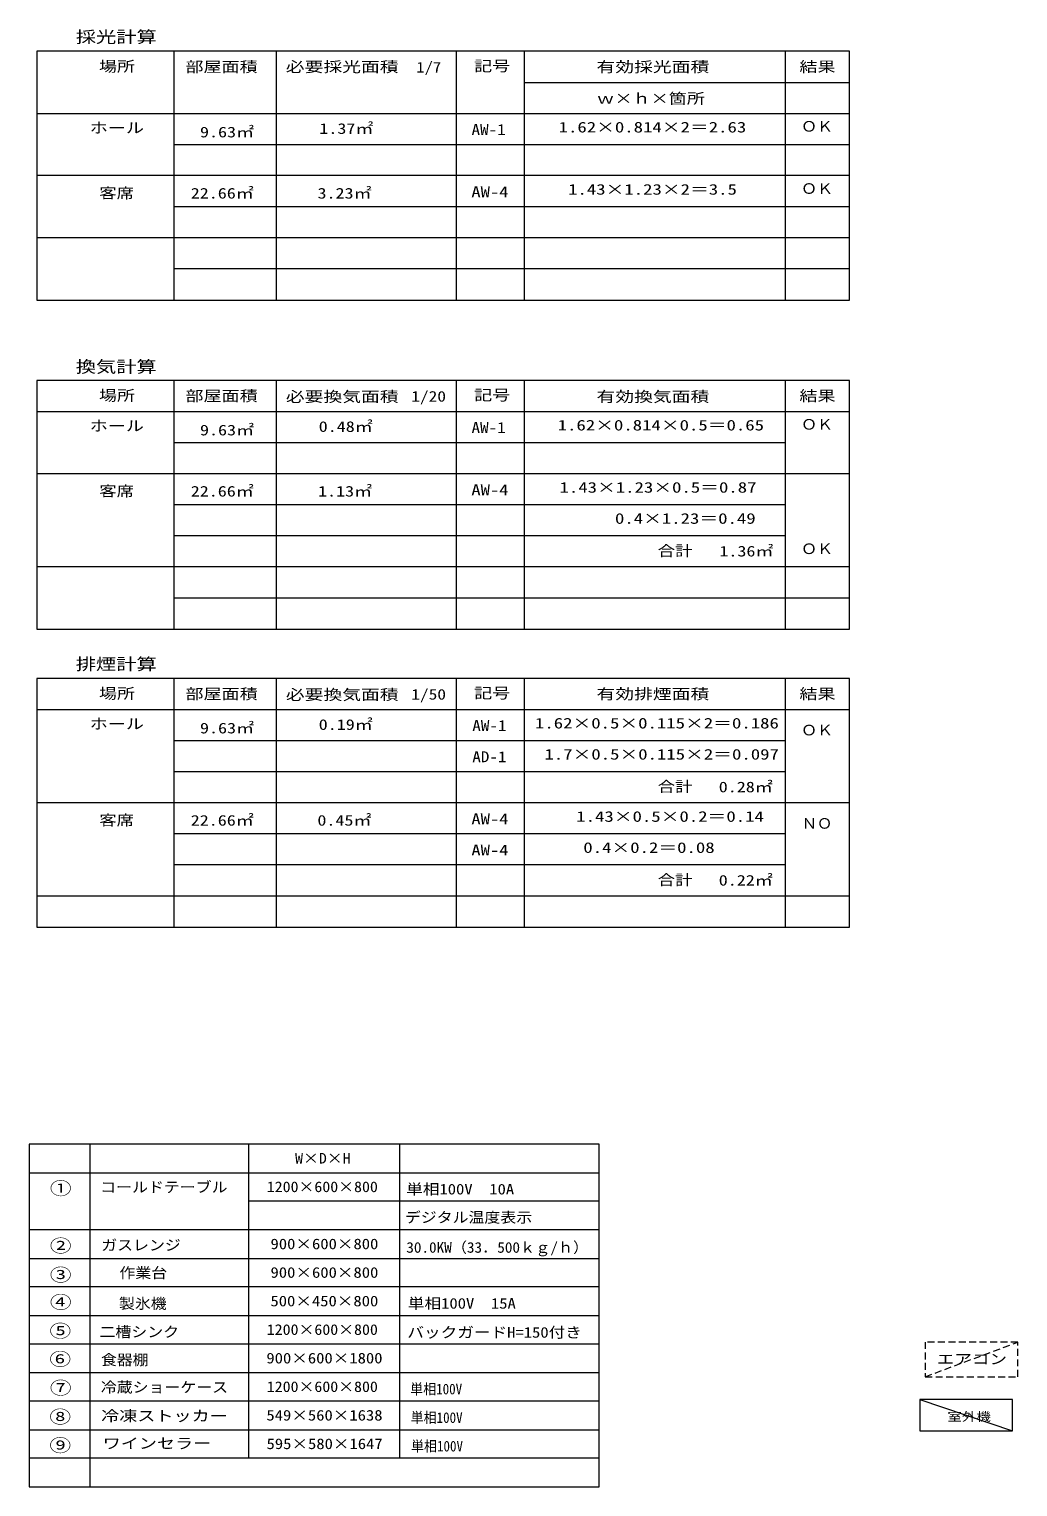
# Model space of a CAD drawing. Units: millimetres at full size, sheet at 1:50. Extents: x -32850 to 20320, y -7438 to 6543.
# Drawn here: x 11776 to 20320, y -6056 to 6543 of the extents above; entities that cross this region are included whole.
import ezdxf
from ezdxf.enums import TextEntityAlignment as Align

# ---------------------------------------------------------------- set-up
doc = ezdxf.new("R2010")
doc.units = ezdxf.units.MM
doc.header["$LTSCALE"] = 50
doc.linetypes.add('DASHED1', pattern=[1.8, 1.2, -0.6])
doc.layers.add('0-0_0', color=7, linetype='Continuous')
doc.styles.add('ＭＳ ゴシック', font='')
doc.styles.get('ＭＳ ゴシック').set_extended_font_data('MS Gothic')

msp = doc.modelspace()

# ---------------------------------------------------------------- linework, layer by layer
at = {"layer": '0-0_0'}
for p, q in [((13026.33, 6352.21), (13026.33, 4201.52)), ((13910.71, 6352.21), (13910.71, 4201.52)), ((15467.91, 6352.21), (15467.91, 4201.52)), ((16054.77, 6352.21), (16054.77, 4201.52)), ((18308.94, 6352.21), (18308.94, 4201.52)), ((16054.77, 6083.38), (18866.62, 6083.38)), ((11841.64, 5814.54), (18866.62, 5814.54)), ((13026.33, 5545.7), (18866.62, 5545.7)), ((18866.62, 5276.87), (11841.64, 5276.87)), ((18866.62, 5008.03), (13026.33, 5008.03)), ((18866.62, 4739.2), (11841.64, 4739.2)), ((18866.62, 4470.36), (13026.33, 4470.36)), ((13026.33, 3507.67), (13026.33, 1356.98)), ((13910.71, 3507.67), (13910.71, 1356.98)), ((15467.91, 3507.67), (15467.91, 1356.98)), ((16054.77, 3507.67), (16054.77, 1356.98)), ((18308.94, 3507.67), (18308.94, 1356.98)), ((11841.64, 3238.84), (18866.62, 3238.84)), ((13026.33, 2970), (18308.94, 2970)), ((18866.62, 2701.16), (11841.64, 2701.16)), ((18308.94, 2432.33), (13026.33, 2432.33)), ((18308.94, 2163.49), (13026.33, 2163.49)), ((18866.62, 1894.66), (11841.64, 1894.66)), ((18866.62, 1625.82), (13026.33, 1625.82)), ((13026.33, 931.97), (13026.33, -1218.72)), ((13910.71, 931.97), (13910.71, -1218.72)), ((15467.91, 931.97), (15467.91, -1218.72)), ((16054.77, 931.97), (16054.77, -1218.72)), ((18308.94, 931.97), (18308.94, -1218.72)), ((11841.64, 663.13), (18866.62, 663.13)), ((13026.33, 394.3), (18308.94, 394.3)), ((18308.94, 125.46), (13026.33, 125.46)), ((18866.62, -143.38), (11841.64, -143.38)), ((18308.94, -412.21), (13026.33, -412.21)), ((18308.94, -681.05), (13026.33, -681.05)), ((18866.62, -949.88), (11841.64, -949.88)), ((12299.99, -3094.26), (12299.99, -6055.76)), ((13671.59, -3094.26), (13671.59, -5808.97)), ((14977.86, -3094.26), (14977.86, -5808.97)), ((11776.29, -3341.05), (16703.66, -3341.05)), ((16703.66, -3587.84), (13671.59, -3587.84)), ((16703.66, -3834.63), (11776.29, -3834.63)), ((11776.29, -4081.43), (16703.66, -4081.43)), ((16703.66, -4328.22), (11776.29, -4328.22)), ((11776.29, -4575.01), (16703.66, -4575.01)), ((16703.66, -4821.8), (11776.29, -4821.8)), ((11776.29, -5068.59), (16703.66, -5068.59)), ((16703.66, -5315.38), (11776.29, -5315.38)), ((19473.96, -5301.27), (20273.49, -5571.27)), ((11776.29, -5562.18), (16703.66, -5562.18)), ((16703.66, -5808.97), (11776.29, -5808.97))]:
    msp.add_line(p, q, dxfattribs=at)
at = {"layer": '0-0_0', "linetype": 'DASHED1'}
msp.add_line((19520.48, -5104.01), (20320.48, -4804.01), dxfattribs=at)
at = {"layer": '0-0_0'}
for points in [[(11841.64, 4201.52), (18866.62, 4201.52), (18866.62, 6352.21), (11841.64, 6352.21)], [(11841.64, 1356.98), (18866.62, 1356.98), (18866.62, 3507.67), (11841.64, 3507.67)], [(11841.64, -1218.72), (18866.62, -1218.72), (18866.62, 931.97), (11841.64, 931.97)], [(11776.29, -6055.76), (16703.66, -6055.76), (16703.66, -3094.26), (11776.29, -3094.26)], [(19473.96, -5301.27), (19473.96, -5571.27), (20273.49, -5571.27), (20273.49, -5301.27)]]:
    msp.add_lwpolyline(points, close=True, dxfattribs=at)
at = {"layer": '0-0_0', "linetype": 'DASHED1'}
msp.add_lwpolyline([(19520.48, -5104.01), (20320.48, -5104.01), (20320.48, -4804.01), (19520.48, -4804.01)], close=True, dxfattribs=at)

# ---------------------------------------------------------------- texts
at = {"layer": '0-0_0', "style": 'ＭＳ ゴシック'}
for s, height, width, p in [('採光計算', 102.6, 1.25, (12179.02, 6394.07)), ('場所', 91.64, 1.25, (12379.38, 6148.5)), ('部屋面積', 91.64, 1.25, (13126.65, 6144.69)), ('必要採光面積', 91.64, 1.3, (13994.24, 6144.69)), ('1/7', 91.64, 1.15, (15122.04, 6140.89)), ('記号', 91.64, 1.25, (15621.66, 6151.67)), ('有効採光面積', 91.64, 1.3, (16679.1, 6144.06)), ('結果', 91.64, 1.25, (18432.88, 6145.33)), ('ｗ×ｈ×箇所', 91.64, 1.25, (16678.88, 5870.55)), ('ホール', 91.64, 1.25, (12299.43, 5617.17)), ('9.63㎡', 91.64, 1.25, (13252.69, 5580.17)), ('1.37㎡', 91.64, 1.25, (14283.93, 5610.6)), ('AW-1', 94.29, 1.15, (15599.26, 5599.53)), ('1.62×0.814×2＝2.63', 91.64, 1.3, (16352.1, 5622.66)), ('ＯＫ', 91.64, 1.1, (18447.47, 5629.86)), ('客席', 91.64, 1.2, (12382.24, 5053.51)), ('22.66㎡', 91.64, 1.25, (13172.52, 5051.72)), ('3.23㎡', 91.64, 1.25, (14268.16, 5051.72)), ('AW-4', 94.29, 1.25, (15597.81, 5061.86)), ('1.43×1.23×2＝3.5', 91.64, 1.3, (16433.6, 5084.98)), ('ＯＫ', 91.64, 1.1, (18447.47, 5092.19)), ('換気計算', 102.6, 1.25, (12178.67, 3543.84)), ('場所', 91.64, 1.25, (12379.38, 3303.96)), ('部屋面積', 91.64, 1.25, (13126.65, 3300.15)), ('必要換気面積', 91.64, 1.3, (13994.24, 3293.81)), ('1/20', 91.64, 1.2, (15079.21, 3296.35)), ('記号', 91.64, 1.25, (15621.66, 3307.13)), ('有効換気面積', 91.64, 1.3, (16679.1, 3293.81)), ('結果', 91.64, 1.25, (18432.88, 3300.79)), ('ホール', 91.64, 1.25, (12299.43, 3041.47)), ('0.48㎡', 91.64, 1.25, (14278.54, 3034.9)), ('1.62×0.814×0.5＝0.65', 91.64, 1.3, (16343.82, 3046.95)), ('ＯＫ', 91.64, 1.1, (18447.47, 3054.16)), ('9.63㎡', 91.64, 1.25, (13252.69, 3004.47)), ('AW-1', 94.29, 1.15, (15599.26, 3023.83)), ('客席', 91.64, 1.2, (12382.24, 2477.8)), ('22.66㎡', 91.64, 1.25, (13172.52, 2476.02)), ('1.13㎡', 91.64, 1.25, (14272.6, 2476.02)), ('AW-4', 94.29, 1.25, (15597.81, 2486.16)), ('1.43×1.23×0.5＝0.87', 91.64, 1.3, (16359.67, 2509.28)), ('0.4×1.23＝0.49', 91.64, 1.3, (16838.92, 2240.44)), ('合計', 91.64, 1.2, (17208.25, 1961.15)), ('1.36㎡', 91.64, 1.25, (17741.04, 1958)), ('ＯＫ', 91.64, 1.1, (18447.47, 1978.81)), ('排煙計算', 102.6, 1.25, (12179.02, 973.82)), ('場所', 91.64, 1.25, (12379.38, 728.26)), ('部屋面積', 91.64, 1.25, (13126.65, 724.45)), ('必要換気面積', 91.64, 1.3, (13994.24, 718.1)), ('1/50', 91.64, 1.2, (15079.21, 720.64)), ('記号', 91.64, 1.25, (15621.66, 731.43)), ('有効排煙面積', 91.64, 1.3, (16679.1, 723.81)), ('結果', 91.64, 1.25, (18432.88, 725.08)), ('ホール', 91.64, 1.25, (12299.43, 465.77)), ('9.63㎡', 91.64, 1.25, (13252.69, 428.77)), ('0.19㎡', 91.64, 1.25, (14278.54, 459.19)), ('AW-1', 94.29, 1.15, (15605.94, 448.12)), ('1.62×0.5×0.115×2＝0.186', 91.64, 1.3, (16147.7, 471.25)), ('ＯＫ', 91.64, 1.1, (18447.47, 411.57)), ('AD-1', 94.29, 1.15, (15605.92, 179)), ('1.7×0.5×0.115×2＝0.097', 91.64, 1.3, (16229.3, 202.41)), ('合計', 91.64, 1.2, (17208.25, -76.88)), ('0.28㎡', 91.64, 1.25, (17735.65, -80.03)), ('客席', 91.64, 1.2, (12382.24, -366.74)), ('22.66㎡', 91.64, 1.25, (13172.52, -368.52)), ('0.45㎡', 91.64, 1.25, (14267.21, -368.52)), ('AW-4', 94.29, 1.25, (15597.81, -358.38)), ('1.43×0.5×0.2＝0.14', 91.64, 1.3, (16504.51, -335.26)), ('ＮＯ', 91.64, 1.05, (18453.5, -394.94)), ('0.4×0.2＝0.08', 91.64, 1.3, (16565.29, -604.1)), ('AW-4', 94.29, 1.25, (15597.81, -627.22)), ('合計', 91.64, 1.2, (17208.25, -883.39)), ('0.22㎡', 91.64, 1.25, (17735.65, -886.54)), ('W×D×H', 91.64, 1.1, (14074.26, -3289.04)), ('①', 110, 1.25, (11955.29, -3563.83)), ('コールドテーブル', 91.64, 1.1, (12391.08, -3538.21)), ('1200×600×800', 91.64, 1.1, (13829.69, -3535.83)), ('単相100V\u300010A', 91.64, 1.15, (15034.58, -3556.14)), ('デジタル温度表示', 91.64, 1.1, (15023.22, -3799.79)), ('②', 110, 1.25, (11954.73, -4060.1)), ('ガスレンジ', 91.64, 1.1, (12399.27, -4039.74)), ('900×600×800', 91.64, 1.15, (13862.07, -4029.42)), ('30.0KW（33．500ｋｇ/ｈ）', 91.64, 1.05, (15035.71, -4059.87)), ('③', 110, 1.25, (11954.73, -4311.63)), ('作業台', 91.64, 1.1, (12555.96, -4279.7)), ('900×600×800', 91.64, 1.15, (13862.07, -4276.21)), ('④', 110, 1.25, (11955.52, -4547.56)), ('500×450×800', 91.64, 1.15, (13861.52, -4523)), ('製氷機', 91.64, 1.1, (12552.04, -4544.2)), ('単相100V\u300015A', 91.64, 1.15, (15048.89, -4543.3)), ('⑤', 110, 1.25, (11951.71, -4796.66)), ('二槽シンク', 91.64, 1.1, (12384.37, -4789.61)), ('1200×600×800', 91.64, 1.1, (13829.69, -4769.79)), ('バックガードH=150付き', 91.64, 1.15, (15044.61, -4793.9)), ('⑥', 110, 1.25, (11951.03, -5040.15)), ('食器棚', 91.64, 1.1, (12396.39, -5030.68)), ('900×600×1800', 91.64, 1.15, (13826.34, -5016.58)), ('エアコン', 89.08, 1.25, (19619.2, -5022.74)), ('⑦', 110, 1.25, (11954.9, -5288.72)), ('冷蔵ショーケース', 91.64, 1.1, (12395.56, -5267.65)), ('1200×600×800', 91.64, 1.1, (13829.69, -5263.38)), ('単相100V\u3000', 91.64, 0.9, (15068.76, -5283.68)), ('⑧', 110, 1.25, (11951.03, -5538.48)), ('冷凍ストッカー', 91.64, 1.25, (12398.47, -5515.41)), ('549×560×1638', 91.64, 1.15, (13826.62, -5510.17)), ('単相100V\u3000', 91.64, 0.9, (15072.54, -5530.47)), ('室外機', 73.31, 1.25, (19712.33, -5508.12)), ('⑨', 110, 1.25, (11951.03, -5785.27)), ('ワインセラー', 91.64, 1.25, (12411.64, -5753.32)), ('595×580×1647', 91.64, 1.15, (13827.73, -5756.96)), ('単相100V\u3000', 91.64, 0.9, (15075.91, -5777.26))]:
    msp.add_text(s, height=height, dxfattribs=dict(at, width=width)).set_placement(p, align=Align.BOTTOM_LEFT)

doc.saveas('drawing.dxf')
